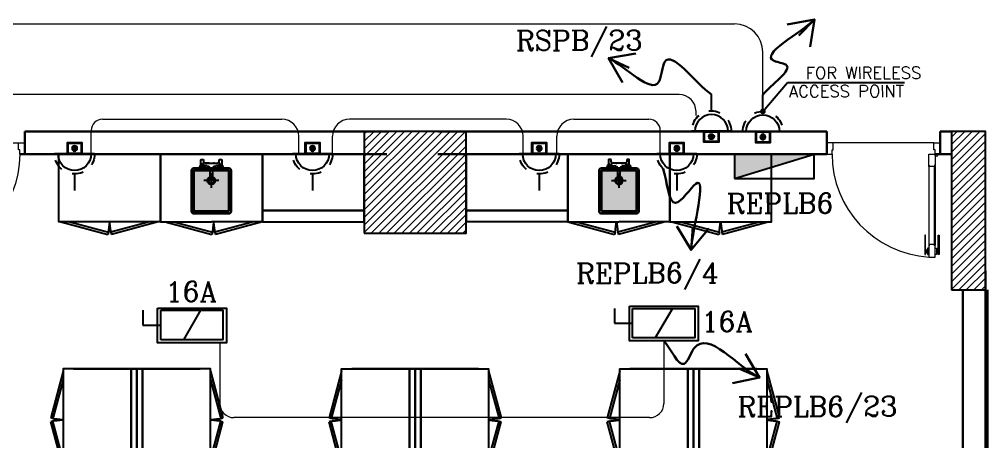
# Model space of a CAD drawing. Extents: x 1315 to 1416, y 473 to 837.
# Drawn here: x 1356.59 to 1365.15, y 679.49 to 683.22 of the extents above; entities that cross this region are included whole.
import ezdxf

# ---------------------------------------------------------------- set-up
doc = ezdxf.new("R2010")
doc.units = 0
doc.header["$MEASUREMENT"] = 0
doc.linetypes.add('ACAD_ISO02W100', pattern=[15, 12, -3])
doc.linetypes.add('DASHED', pattern=[19.05, 12.7, -6.35])
doc.layers.get('0').update_dxf_attribs({"color": 252, "linetype": 'CONTINUOUS', "lineweight": 30})
for name, color, linetype in [('-FUR', 252, 'CONTINUOUS'), ('E-SOCKETS', 6, 'CONTINUOUS'), ('E-WIRING', 3, 'CONTINUOUS'), ('ELE', 2, 'CONTINUOUS'), ('SAN', 252, 'CONTINUOUS'), ('WIRING', 4, 'CONTINUOUS')]:
    doc.layers.add(name, color=color, linetype=linetype)
for name, color, linetype, lineweight in [('Column', 252, 'CONTINUOUS', 25), ('DOOR', 252, 'CONTINUOUS', 9), ('hatch', 252, 'CONTINUOUS', 9), ('Wall', 252, 'CONTINUOUS', 30), ('WIRRING', 3, 'CONTINUOUS', 5)]:
    doc.layers.add(name, color=color, linetype=linetype, lineweight=lineweight)
doc.styles.add('ARIAL', font='arial.ttf')
doc.styles.add('E80', font='romanc.shx')
doc.dimstyles.new('DIM-100-IN', dxfattribs={"dimtxt": 0.22, "dimasz": 0.1, "dimexe": 0.15, "dimexo": 0.15, "dimgap": 0, "dimtad": 0, "dimrnd": 0.05, "dimzin": 1, "dimdsep": 46, "dimtxsty": 'ARIAL', "dimblk": 'DOT', "dimcen": 0.2, "dimclrd": 256, "dimclre": 256, "dimclrt": 23, "dimadec": 0, "dimazin": 0, "dimtfac": 1, "dimtmove": 2, "dimatfit": 2, "dimldrblk": 'OPEN90', "dimfxl": 0.15, "dimfxlon": 1, "dimtolj": 1, "dimtzin": 0, "dimlwe": -1, "dimarcsym": 0})
doc.dimstyles.get("Standard").update_dxf_attribs({"dimtxt": 0.12, "dimasz": 0.05, "dimexe": 0.18, "dimexo": 0.0625, "dimgap": 0.09, "dimtad": 0, "dimtih": 1, "dimtoh": 1, "dimzin": 0, "dimdsep": 46, "dimtxsty": 'Standard', "dimblk": 'DOT', "dimcen": 0.09, "dimadec": 0, "dimazin": 0, "dimtfac": 1, "dimtofl": 0, "dimtmove": 0, "dimatfit": 3, "dimldrblk": 'DOT', "dimfxl": 1, "dimtolj": 1, "dimtzin": 0, "dimarcsym": 0})

# ---------------------------------------------------------------- blocks, each defined once
blk = doc.blocks.new('d3')
at = {"layer": 'DOOR'}
for p, q in [((45.6622, -61.5054), (45.6622, -60.8055)), ((45.6672, -60.8055), (45.6672, -61.5054)), ((45.7138, -60.8055), (45.7138, -61.5054)), ((45.7188, -61.5054), (45.7188, -60.8055)), ((45.6738, -61.711), (46.5627, -61.711))]:
    blk.add_line(p, q, dxfattribs=at)
for points in [[(45.6343, -60.8945), (45.6263, -60.8945), (45.6263, -60.7222), (45.6343, -60.7222)], [(45.6461, -60.74), (45.6396, -60.74), (45.6396, -60.7602), (45.6461, -60.7602)], [(45.6672, -60.8), (45.6672, -60.8111), (45.7138, -60.8111), (45.7138, -60.8), (45.7183, -60.8), (45.7183, -60.7), (45.7183, -60.7), (45.6627, -60.7), (45.6627, -60.8)], [(45.7349, -60.74), (45.7414, -60.74), (45.7414, -60.7602), (45.7349, -60.7602)], [(45.7466, -60.8945), (45.7547, -60.8945), (45.7547, -60.7222), (45.7466, -60.7222)], [(45.6672, -61.511), (45.6672, -61.4999), (45.7138, -61.4999), (45.7138, -61.511), (45.7183, -61.511), (45.7183, -61.611), (45.7183, -61.611), (45.6627, -61.611), (45.6627, -61.511)], [(45.6183, -61.711), (45.6183, -61.611), (45.6627, -61.611), (45.6627, -61.6489), (45.6738, -61.6489), (45.6738, -61.711)], [(46.6183, -61.711), (46.6183, -61.611), (46.5737, -61.611), (46.5737, -61.6489), (46.5626, -61.6489), (46.5627, -61.711)]]:
    blk.add_lwpolyline(points, close=True, dxfattribs=at)
for points in [[(45.6343, -60.7403, -1), (45.6396, -60.7403), (45.6396, -60.7403), (45.6396, -60.7599), (45.6396, -60.7599, -1), (45.6343, -60.7599), (45.6343, -60.7599)], [(45.7466, -60.7403, 1), (45.7414, -60.7403), (45.7414, -60.7403), (45.7414, -60.7599), (45.7414, -60.7599, 1), (45.7466, -60.7599), (45.7466, -60.7599)], [(45.6672, -60.8105), (45.6672, -60.8105, -1), (45.6672, -60.8006)], [(45.7138, -60.8105), (45.7138, -60.8105, 1), (45.7138, -60.8006)], [(45.6672, -61.5005), (45.6672, -61.5005, 1), (45.6672, -61.5104)], [(45.7138, -61.5005), (45.7138, -61.5005, -1), (45.7138, -61.5104)]]:
    blk.add_lwpolyline(points, format="xyb", close=True, dxfattribs=at)
for points in [[(45.6516, -60.7674), (45.6461, -60.7674), (45.6461, -60.7329), (45.6516, -60.7329)], [(45.6627, -60.7778), (45.6516, -60.7778), (45.6516, -60.7222), (45.6627, -60.7222)], [(45.7183, -60.7778), (45.7294, -60.7778), (45.7294, -60.7222), (45.7183, -60.7222)], [(45.7294, -60.7674), (45.7349, -60.7674), (45.7349, -60.7329), (45.7294, -60.7329)]]:
    blk.add_lwpolyline(points, dxfattribs=at)
blk.add_circle((45.6516, -61.5999), 0.0111, dxfattribs=at)
blk.add_arc((45.6609, -61.611), 0.9128, 360, 86.39768, dxfattribs=at)
blk = doc.blocks.new('YY5Y5')
at = {"layer": 'SAN', "color": 1}
for p, q in [((434.16, 537.56), (433.7, 538.02)), ((433.83, 542.04), (433.83, 538.56)), ((435.73, 542.41), (434.2, 542.41)), ((435.58, 537.56), (436.04, 538.02)), ((435.73, 540.55), (435.73, 542.41)), ((436.72, 537.65), (438.25, 537.65)), ((446.18, 539.55), (436.73, 539.55)), ((443.04, 539.55), (446.16, 539.55)), ((444.65, 537.65), (446.18, 537.65)), ((447.32, 537.56), (446.86, 538.02)), ((447.16, 542.41), (447.16, 540.55)), ((448.69, 542.41), (447.16, 542.41)), ((448.74, 537.56), (449.2, 538.02)), ((449.07, 538.56), (449.07, 542.04)), ((434.16, 536.15), (433.7, 535.69)), ((435.58, 536.15), (436.04, 535.69)), ((440.5, 535.4), (440.5, 528.74)), ((442.4, 528.74), (442.4, 535.4)), ((447.32, 536.15), (446.86, 535.69)), ((448.74, 536.15), (449.2, 535.69)), ((440.87, 528.36), (442.03, 528.36))]:
    blk.add_line(p, q, dxfattribs=at)
at = {"layer": 'SAN', "color": 1, "linetype": 'Continuous'}
blk.add_line((439.23, 539.55), (439.86, 539.55), dxfattribs=at)
at = {"layer": 'SAN', "color": 2, "linetype": 'DASHED'}
for points in [[(441.45, 532.42), (441.45, 521.63)], [(436.06, 527.03), (446.84, 527.03)]]:
    blk.add_lwpolyline(points, dxfattribs=at)
at = {"layer": 'SAN', "color": 1}
for centre, radius in [((434.87, 536.85), 2), ((434.87, 536.85), 1), ((434.87, 536.85), 0.8), ((448.03, 536.85), 2), ((448.03, 536.85), 1), ((448.03, 536.85), 0.8)]:
    blk.add_circle(centre, radius, dxfattribs=at)
for centre, radius, start, end in [((434.2, 542.04), 0.375, 90, 180), ((436.73, 540.55), 1, 180, 270), ((438.25, 535.4), 2.25, 0, 90), ((444.65, 535.4), 2.25, 90, 180), ((446.16, 540.55), 1, 270, 0), ((448.69, 542.04), 0.375, 0, 90), ((441.45, 527.03), 2.86, 109.43194, 70.56806), ((441.45, 527.03), 2.08, 117.27647, 62.72353), ((440.87, 528.74), 0.375, 180, 270), ((442.03, 528.74), 0.375, 270, 360)]:
    blk.add_arc(centre, radius, start, end, dxfattribs=at)
blk = doc.blocks.new('fd')
at = {"layer": '-FUR'}
h = blk.add_hatch(color=254, dxfattribs=at)
h.paths.add_polyline_path([(1322.6636, 576.6994), (1322.3536, 576.6994), (1322.3536, 577.0594), (1322.6636, 577.0594)], flags=16)
edge = h.paths.add_edge_path()
edge.add_line((1322.6636, 576.6794), (1322.3536, 576.6794))
edge.add_arc((1322.3536, 576.6994), 0.02, 180, 270, ccw=False)
edge.add_line((1322.3336, 576.6994), (1322.3336, 577.0594))
edge.add_arc((1322.3536, 577.0594), 0.02, 90, 180, ccw=False)
edge.add_line((1322.3536, 577.0794), (1322.6636, 577.0794))
edge.add_arc((1322.6636, 577.0594), 0.02, 0, 90, ccw=False)
edge.add_line((1322.6836, 577.0594), (1322.6836, 576.6994))
edge.add_arc((1322.6636, 576.6994), 0.02, -90, 0, ccw=False)
blk.add_hatch(color=253, dxfattribs=at).paths.add_polyline_path([(1322.6636, 577.0594), (1322.6636, 576.6994), (1322.3536, 576.6994), (1322.3536, 577.0594)])
h = blk.add_hatch(color=251, dxfattribs=at)
h.paths.add_polyline_path([(1322.6337, 577.0294), (1322.6636, 577.0594), (1322.6636, 576.6994), (1322.6336, 576.7294)])
h.paths.add_polyline_path([(1322.6336, 576.7294), (1322.6636, 576.6994), (1322.3536, 576.6994), (1322.3836, 576.7294)])
h = blk.add_hatch(color=252, dxfattribs=at)
h.paths.add_polyline_path([(1322.3836, 577.0294), (1322.3536, 577.0594), (1322.6636, 577.0594), (1322.6337, 577.0294)])
h.paths.add_polyline_path([(1322.3836, 576.7294), (1322.3536, 576.6994), (1322.3536, 577.0594), (1322.3836, 577.0294)])
for p, q in [((1322.4784, 577.2056), (1322.0597, 577.2056)), ((1322.4784, 577.2056), (1322.9597, 577.2056)), ((1322.0597, 576.6056), (1322.5097, 576.6056)), ((1322.9597, 576.6056), (1322.5097, 576.6056))]:
    blk.add_line(p, q, dxfattribs=at)
at = {"layer": '-FUR', "linetype": 'ACAD_ISO02W100'}
for p, q in [((1322.0597, 577.2056), (1322.5097, 577.2056)), ((1322.9597, 577.2056), (1322.5097, 577.2056)), ((1322.0997, 576.6056), (1322.5133, 576.4948)), ((1322.177, 576.6056), (1322.5185, 576.5141)), ((1322.8824, 576.6056), (1322.541, 576.5141)), ((1322.9597, 576.6056), (1322.5462, 576.4948)), ((1322.5185, 576.5141), (1322.5133, 576.4948)), ((1322.541, 576.5141), (1322.5462, 576.4948))]:
    blk.add_line(p, q, dxfattribs=at)
for centre, start, end in [((1324.045, 576.3727), 171.26112, 174.70691), ((1321.0144, 576.3727), 5.29309, 8.73888)]:
    blk.add_arc(centre, 1.5331, start, end, dxfattribs=at)
for p, q in [((1322.0597, 577.2056), (1322.0597, 576.6056)), ((1322.9597, 577.2056), (1322.9597, 576.6056))]:
    blk.add_line(p, q)
blk.add_lwpolyline([(1322.6636, 576.6794), (1322.3536, 576.6794, -0.414214), (1322.3336, 576.6994), (1322.3336, 577.0594, -0.414214), (1322.3536, 577.0794), (1322.6636, 577.0794, -0.414214), (1322.6836, 577.0594), (1322.6836, 576.6994, -0.414214)], format="xyb", close=True)
blk.add_lwpolyline([(1322.6636, 576.6794), (1322.3536, 576.6794, -0.414214), (1322.3336, 576.6994), (1322.3336, 577.0594, -0.414214), (1322.3536, 577.0794), (1322.6636, 577.0794, -0.414214), (1322.6836, 577.0594), (1322.6836, 576.6994, -0.414214)], format="xyb", close=True)
blk.add_lwpolyline([(1322.6636, 576.6994), (1322.3536, 576.6994), (1322.3536, 577.0594), (1322.6636, 577.0594)], close=True)
at = {"extrusion": (0, 0, -1), "xscale": 0.0121000000000322, "yscale": 0.0121000000000322, "zscale": -0.0121}
blk.add_blockref('YY5Y5', (-1327.8502, 570.5947), dxfattribs=at)
blk = doc.blocks.new('juy')
blk.add_line((1322.9597, 577.2056), (1322.9597, 576.6056))
blk.add_blockref('fd', (0, 0))
blk = doc.blocks.new('5')
at = {"layer": '-FUR', "linetype": 'ACAD_ISO02W100'}
for p, q in [((41999.7885, -66320.4478), (42000.6885, -66320.4478)), ((41999.8085, -66321.0478), (42000.2221, -66321.1587)), ((41999.8858, -66321.0478), (42000.2273, -66321.1393)), ((42000.5913, -66321.0478), (42000.2498, -66321.1393)), ((42000.6685, -66321.0478), (42000.255, -66321.1587)), ((42000.2273, -66321.1393), (42000.2221, -66321.1587)), ((42000.2498, -66321.1393), (42000.255, -66321.1587))]:
    blk.add_line(p, q, dxfattribs=at)
at = {"layer": '-FUR'}
blk.add_lwpolyline([(41999.7885, -66320.4478), (42000.6885, -66320.4478), (42000.6885, -66321.0478), (41999.7885, -66321.0478)], close=True, dxfattribs=at)
at = {"layer": '-FUR', "linetype": 'ACAD_ISO02W100'}
for centre, start, end in [((42001.7538, -66321.2808), 171.26112, 174.70691), ((41998.7233, -66321.2808), 5.29309, 8.73888)]:
    blk.add_arc(centre, 1.5331, start, end, dxfattribs=at)
blk = doc.blocks.new('ba7es')
at = {"layer": '-FUR', "linetype": 'ACAD_ISO02W100'}
blk.add_line((1323.8895, 576.6578), (1322.9895, 576.6578), dxfattribs=at)
for p, q in [((1323.8895, 577.2578), (1322.9895, 577.2578)), ((1322.9895, 577.2578), (1322.9895, 576.6578)), ((1323.8895, 576.6578), (1323.8895, 577.2578)), ((1322.9895, 576.6578), (1322.9895, 576.7578)), ((1322.9895, 576.7578), (1323.8895, 576.7578))]:
    blk.add_line(p, q)
blk = doc.blocks.new('LAB1')
h = blk.add_hatch(color=256)
h.set_gradient(color1=(255, 191, 127), color2=(255, 181, 107), one_color=1, tint=0.71)
edge = h.paths.add_edge_path(flags=16)
edge.add_line((996.4237, 478.6412), (996.7337, 478.6412))
edge.add_arc((996.7337, 478.6612), 0.02, 270, 360)
edge.add_line((996.7537, 478.6612), (996.7537, 479.0212))
edge.add_arc((996.7337, 479.0212), 0.02, 360, 450)
edge.add_line((996.7337, 479.0412), (996.4237, 479.0412))
edge.add_arc((996.4237, 479.0212), 0.02, 450, 540)
edge.add_line((996.4037, 479.0212), (996.4037, 478.6612))
edge.add_arc((996.4237, 478.6612), 0.02, 540, 630)
edge = h.paths.add_edge_path()
edge.add_arc((996.6583, 479.0524), 0.0242, 180, 540, ccw=False)
edge = h.paths.add_edge_path(flags=16)
edge.add_arc((996.6583, 479.0524), 0.0121, 180, 540, ccw=False)
edge = h.paths.add_edge_path(flags=16)
edge.add_arc((996.6583, 479.0524), 0.00968, 180, 540, ccw=False)
edge = h.paths.add_edge_path(flags=16)
edge.add_line((996.6669, 479.0439), (996.6724, 479.0383))
edge = h.paths.add_edge_path(flags=16)
edge.add_line((996.6669, 479.061), (996.6724, 479.0665))
edge = h.paths.add_edge_path(flags=16)
edge.add_line((996.6498, 479.0439), (996.6442, 479.0383))
edge = h.paths.add_edge_path(flags=16)
edge.add_line((996.6498, 479.061), (996.6442, 479.0665))
h = blk.add_hatch(color=256)
h.set_gradient(color1=(255, 191, 127), color2=(255, 181, 107), one_color=1, tint=0.71)
edge = h.paths.add_edge_path(flags=16)
edge.add_line((996.4237, 478.6412), (996.7337, 478.6412))
edge.add_arc((996.7337, 478.6612), 0.02, 270, 360)
edge.add_line((996.7537, 478.6612), (996.7537, 479.0212))
edge.add_arc((996.7337, 479.0212), 0.02, 360, 450)
edge.add_line((996.7337, 479.0412), (996.4237, 479.0412))
edge.add_arc((996.4237, 479.0212), 0.02, 450, 540)
edge.add_line((996.4037, 479.0212), (996.4037, 478.6612))
edge.add_arc((996.4237, 478.6612), 0.02, 540, 630)
edge = h.paths.add_edge_path()
edge.add_arc((996.4991, 479.0524), 0.0242, 180, 540, ccw=False)
edge = h.paths.add_edge_path(flags=16)
edge.add_arc((996.4991, 479.0524), 0.0121, 180, 540, ccw=False)
edge = h.paths.add_edge_path(flags=16)
edge.add_arc((996.4991, 479.0524), 0.00968, 180, 540, ccw=False)
edge = h.paths.add_edge_path(flags=16)
edge.add_line((996.5076, 479.0439), (996.5132, 479.0383))
edge = h.paths.add_edge_path(flags=16)
edge.add_line((996.5076, 479.061), (996.5132, 479.0665))
edge = h.paths.add_edge_path(flags=16)
edge.add_line((996.4905, 479.0439), (996.485, 479.0383))
edge = h.paths.add_edge_path(flags=16)
edge.add_line((996.4905, 479.061), (996.485, 479.0665))
h = blk.add_hatch(color=256)
h.set_gradient(color1=(255, 191, 127), color2=(255, 181, 107), one_color=1, tint=0.71)
h.paths.add_polyline_path([(996.4237, 478.6612), (996.7337, 478.6612), (996.7337, 479.0212), (996.4237, 479.0212)], flags=0)
edge = h.paths.add_edge_path(flags=17)
edge.add_line((996.4237, 478.6412), (996.7337, 478.6412))
edge.add_arc((996.7337, 478.6612), 0.02, 270, 360)
edge.add_line((996.7537, 478.6612), (996.7537, 479.0212))
edge.add_arc((996.7337, 479.0212), 0.02, 360, 450)
edge.add_line((996.7337, 479.0412), (996.4237, 479.0412))
edge.add_arc((996.4237, 479.0212), 0.02, 450, 540)
edge.add_line((996.4037, 479.0212), (996.4037, 478.6612))
edge.add_arc((996.4237, 478.6612), 0.02, 540, 630)
edge = h.paths.add_edge_path(flags=0)
edge.add_line((996.5902, 478.9542), (996.5902, 479.0348))
edge = h.paths.add_edge_path(flags=0)
edge.add_line((996.5672, 479.0348), (996.5672, 478.9542))
edge = h.paths.add_edge_path(flags=0)
edge.add_line((996.5787, 478.9988), (996.5787, 478.8683))
edge = h.paths.add_edge_path(flags=0)
edge.add_line((996.5134, 478.9335), (996.644, 478.9335))
edge = h.paths.add_edge_path(flags=0)
edge.add_arc((996.5787, 478.9335), 0.0346, 109.43194, 430.56806, ccw=False)
edge = h.paths.add_edge_path(flags=0)
edge.add_arc((996.5787, 478.9335), 0.0251, 117.27647, 422.72353, ccw=False)
edge = h.paths.add_edge_path(flags=0)
edge.add_arc((996.5857, 478.9542), 0.00454, 270, 360, ccw=False)
edge = h.paths.add_edge_path(flags=0)
edge.add_arc((996.5717, 478.9542), 0.00454, 180, 270, ccw=False)
edge = h.paths.add_edge_path(flags=0)
edge.add_line((996.5717, 478.9497), (996.5857, 478.9497))
edge = h.paths.add_edge_path(flags=16)
edge.add_arc((996.6583, 479.0524), 0.0121, 180, 540, ccw=False)
edge = h.paths.add_edge_path(flags=16)
edge.add_line((996.5076, 479.0439), (996.5132, 479.0383))
edge = h.paths.add_edge_path(flags=16)
edge.add_line((996.4905, 479.0439), (996.485, 479.0383))
edge = h.paths.add_edge_path(flags=16)
edge.add_line((996.6669, 479.0439), (996.6724, 479.0383))
edge = h.paths.add_edge_path(flags=16)
edge.add_line((996.6498, 479.0439), (996.6442, 479.0383))
h = blk.add_hatch(color=256)
h.set_gradient(color1=(255, 191, 127), color2=(255, 181, 107), one_color=1, tint=0.71)
edge = h.paths.add_edge_path(flags=17)
edge.add_line((996.4237, 478.6412), (996.7337, 478.6412))
edge.add_arc((996.7337, 478.6612), 0.02, 270, 360)
edge.add_line((996.7537, 478.6612), (996.7537, 479.0212))
edge.add_arc((996.7337, 479.0212), 0.02, 360, 450)
edge.add_line((996.7337, 479.0412), (996.4237, 479.0412))
edge.add_arc((996.4237, 479.0212), 0.02, 450, 540)
edge.add_line((996.4037, 479.0212), (996.4037, 478.6612))
edge.add_arc((996.4237, 478.6612), 0.02, 540, 630)
h.paths.add_polyline_path([(996.4237, 478.6612), (996.7337, 478.6612), (996.7337, 479.0212), (996.4237, 479.0212)], flags=0)
edge = h.paths.add_edge_path(flags=0)
edge.add_line((996.5902, 478.9542), (996.5902, 479.0348))
edge = h.paths.add_edge_path(flags=0)
edge.add_line((996.5672, 479.0348), (996.5672, 478.9542))
edge = h.paths.add_edge_path(flags=0)
edge.add_line((996.5787, 478.9988), (996.5787, 478.8683))
edge = h.paths.add_edge_path(flags=0)
edge.add_line((996.5134, 478.9335), (996.644, 478.9335))
edge = h.paths.add_edge_path(flags=0)
edge.add_arc((996.5787, 478.9335), 0.0346, 109.43194, 430.56806, ccw=False)
edge = h.paths.add_edge_path(flags=0)
edge.add_arc((996.5787, 478.9335), 0.0251, 117.27647, 422.72353, ccw=False)
edge = h.paths.add_edge_path(flags=0)
edge.add_arc((996.5857, 478.9542), 0.00454, 270, 360, ccw=False)
edge = h.paths.add_edge_path(flags=0)
edge.add_arc((996.5717, 478.9542), 0.00454, 180, 270, ccw=False)
edge = h.paths.add_edge_path(flags=0)
edge.add_line((996.5717, 478.9497), (996.5857, 478.9497))
edge = h.paths.add_edge_path(flags=16)
edge.add_arc((996.6583, 479.0524), 0.0121, 180, 540, ccw=False)
edge = h.paths.add_edge_path(flags=16)
edge.add_line((996.5076, 479.0439), (996.5132, 479.0383))
edge = h.paths.add_edge_path(flags=16)
edge.add_line((996.4905, 479.0439), (996.485, 479.0383))
edge = h.paths.add_edge_path(flags=16)
edge.add_line((996.6669, 479.0439), (996.6724, 479.0383))
edge = h.paths.add_edge_path(flags=16)
edge.add_line((996.6498, 479.0439), (996.6442, 479.0383))
h = blk.add_hatch(color=256)
h.set_gradient(color1=(255, 191, 127), color2=(255, 181, 107), one_color=1, tint=0.71)
edge = h.paths.add_edge_path(flags=16)
edge.add_line((996.4237, 478.6412), (996.7337, 478.6412))
edge.add_arc((996.7337, 478.6612), 0.02, 270, 360)
edge.add_line((996.7537, 478.6612), (996.7537, 479.0212))
edge.add_arc((996.7337, 479.0212), 0.02, 360, 450)
edge.add_line((996.7337, 479.0412), (996.4237, 479.0412))
edge.add_arc((996.4237, 479.0212), 0.02, 450, 540)
edge.add_line((996.4037, 479.0212), (996.4037, 478.6612))
edge.add_arc((996.4237, 478.6612), 0.02, 540, 630)
h.paths.add_polyline_path([(996.4237, 478.6612), (996.7337, 478.6612), (996.7337, 479.0212), (996.4237, 479.0212)], flags=0)
edge = h.paths.add_edge_path(flags=17)
edge.add_line((996.4237, 478.6412), (996.7337, 478.6412))
edge.add_arc((996.7337, 478.6612), 0.02, 270, 360)
edge.add_line((996.7537, 478.6612), (996.7537, 479.0212))
edge.add_arc((996.7337, 479.0212), 0.02, 360, 450)
edge.add_line((996.7337, 479.0412), (996.4237, 479.0412))
edge.add_arc((996.4237, 479.0212), 0.02, 450, 540)
edge.add_line((996.4037, 479.0212), (996.4037, 478.6612))
edge.add_arc((996.4237, 478.6612), 0.02, 540, 630)
edge = h.paths.add_edge_path(flags=0)
edge.add_line((996.5902, 478.9542), (996.5902, 479.0348))
edge = h.paths.add_edge_path(flags=0)
edge.add_line((996.5672, 479.0348), (996.5672, 478.9542))
edge = h.paths.add_edge_path(flags=0)
edge.add_line((996.5787, 478.9988), (996.5787, 478.8683))
edge = h.paths.add_edge_path(flags=0)
edge.add_line((996.5134, 478.9335), (996.644, 478.9335))
edge = h.paths.add_edge_path(flags=0)
edge.add_arc((996.5787, 478.9335), 0.0346, 109.43194, 430.56806, ccw=False)
edge = h.paths.add_edge_path(flags=0)
edge.add_arc((996.5787, 478.9335), 0.0251, 117.27647, 422.72353, ccw=False)
edge = h.paths.add_edge_path(flags=0)
edge.add_arc((996.5857, 478.9542), 0.00454, 270, 360, ccw=False)
edge = h.paths.add_edge_path(flags=0)
edge.add_arc((996.5717, 478.9542), 0.00454, 180, 270, ccw=False)
edge = h.paths.add_edge_path(flags=0)
edge.add_line((996.5717, 478.9497), (996.5857, 478.9497))
edge = h.paths.add_edge_path(flags=16)
edge.add_arc((996.4991, 479.0524), 0.0121, 180, 540, ccw=False)
edge = h.paths.add_edge_path(flags=16)
edge.add_arc((996.6583, 479.0524), 0.0121, 180, 540, ccw=False)
edge = h.paths.add_edge_path(flags=16)
edge.add_line((996.5076, 479.0439), (996.5132, 479.0383))
edge = h.paths.add_edge_path(flags=16)
edge.add_line((996.4905, 479.0439), (996.485, 479.0383))
edge = h.paths.add_edge_path(flags=16)
edge.add_line((996.6669, 479.0439), (996.6724, 479.0383))
edge = h.paths.add_edge_path(flags=16)
edge.add_line((996.6498, 479.0439), (996.6442, 479.0383))
h = blk.add_hatch(color=256)
h.set_gradient(color1=(255, 191, 127), color2=(255, 181, 107), one_color=1, tint=0.71)
edge = h.paths.add_edge_path(flags=16)
edge.add_line((996.4237, 478.6412), (996.7337, 478.6412))
edge.add_arc((996.7337, 478.6612), 0.02, 270, 360)
edge.add_line((996.7537, 478.6612), (996.7537, 479.0212))
edge.add_arc((996.7337, 479.0212), 0.02, 360, 450)
edge.add_line((996.7337, 479.0412), (996.4237, 479.0412))
edge.add_arc((996.4237, 479.0212), 0.02, 450, 540)
edge.add_line((996.4037, 479.0212), (996.4037, 478.6612))
edge.add_arc((996.4237, 478.6612), 0.02, 540, 630)
edge = h.paths.add_edge_path(flags=0)
edge.add_line((996.5902, 478.9542), (996.5902, 479.0348))
edge = h.paths.add_edge_path()
edge.add_arc((996.6174, 479.0348), 0.0272, 450, 540, ccw=False)
h = blk.add_hatch(color=256)
h.set_gradient(color1=(255, 191, 127), color2=(255, 181, 107), one_color=1, tint=0.71)
edge = h.paths.add_edge_path(flags=16)
edge.add_line((996.4237, 478.6412), (996.7337, 478.6412))
edge.add_arc((996.7337, 478.6612), 0.02, 270, 360)
edge.add_line((996.7537, 478.6612), (996.7537, 479.0212))
edge.add_arc((996.7337, 479.0212), 0.02, 360, 450)
edge.add_line((996.7337, 479.0412), (996.4237, 479.0412))
edge.add_arc((996.4237, 479.0212), 0.02, 450, 540)
edge.add_line((996.4037, 479.0212), (996.4037, 478.6612))
edge.add_arc((996.4237, 478.6612), 0.02, 540, 630)
edge = h.paths.add_edge_path(flags=0)
edge.add_line((996.5672, 479.0348), (996.5672, 478.9542))
edge = h.paths.add_edge_path()
edge.add_arc((996.5399, 479.0348), 0.0272, 360, 450, ccw=False)
for p, q in [((991.7585, 477.2673), (992.8785, 477.2673)), ((992.2685, 477.2673), (992.3685, 477.2673)), ((992.2685, 477.2673), (992.2685, 472.6653)), ((992.3185, 477.2673), (992.3185, 471.6492)), ((992.3685, 472.6658), (992.3685, 477.2673)), ((995.3376, 477.2673), (994.2176, 477.2673)), ((994.8276, 477.2673), (994.7276, 477.2673)), ((994.7276, 472.6658), (994.7276, 477.2673)), ((994.7776, 477.2673), (994.7776, 471.6492)), ((994.8276, 477.2673), (994.8276, 472.6653)), ((997.7967, 477.2673), (996.6767, 477.2673)), ((997.2867, 477.2673), (997.1867, 477.2673)), ((997.1867, 472.6658), (997.1867, 477.2673)), ((997.2367, 477.2673), (997.2367, 471.6492)), ((997.2867, 477.2673), (997.2867, 472.6653))]:
    blk.add_line(p, q)
for name, p in [('5', (-41008.1609, 66799.6152)), ('juy', (-329.5321, -98.0382)), ('ba7es', (-327.7619, -98.0904))]:
    blk.add_blockref(name, p)
at = {"xscale": -1}
for name, p in [('ba7es', (2317.3171, -98.0904)), ('juy', (2319.0873, -98.0382)), ('5', (42997.7162, 66799.6152))]:
    blk.add_blockref(name, p, dxfattribs=at)
for p, rotation in [((67312.7164, -41523.4212), 270), ((-65328.0793, 42477.0559), 90)]:
    blk.add_blockref('5', p, dxfattribs=dict(at, rotation=rotation))
for p, rotation in [((67315.1755, 42477.0559), 270), ((-65325.6202, -41523.4212), 90), ((67317.6346, 42477.0559), 270), ((-65323.1611, -41523.4212), 90)]:
    blk.add_blockref('5', p, dxfattribs=dict(rotation=rotation))
blk = doc.blocks.new('_Dot')
at = {"color": 0, "linetype": 'ByBlock', "lineweight": -2}
blk.add_line((-0.5, 0), (-1, 0), dxfattribs=at)
at = {"color": 0, "linetype": 'ByBlock', "const_width": 0.5}
blk.add_lwpolyline([(-0.25, 0, 1), (0.25, 0, 1)], format="xyb", close=True, dxfattribs=at)
blk = doc.blocks.new('220v wp')
at = {"layer": 'E-SOCKETS'}
blk.add_hatch(color=2, dxfattribs=at).paths.add_polyline_path([(384917, 119867, 1), (384851, 119867, 1)])
at = {"layer": 'E-SOCKETS', "color": 2}
for p, q in [((384884, 120186), (384884, 120393)), ((385134, 119936), (384634, 119936)), ((385126, 119936), (384642, 119936))]:
    blk.add_line(p, q, dxfattribs=at)
for points in [[(384789, 119936), (384978, 119936), (384978, 119798), (384789, 119798)], [(384798, 119927), (384969, 119927), (384969, 119807), (384798, 119807)]]:
    blk.add_lwpolyline(points, close=True, dxfattribs=at)
blk.add_circle((384884, 119867), 33.1, dxfattribs=at)
at = {"layer": 'E-SOCKETS', "color": 7, "linetype": 'DASHED'}
blk.add_arc((384884, 119936), 250, 0, 180, dxfattribs=at)
at = {"layer": 'E-SOCKETS', "color": 2}
blk.add_arc((384884, 119936), 207, 0, 180, dxfattribs=at)
blk = doc.blocks.new('0PB')
at = {"layer": 'ELE'}
blk.add_hatch(color=256, dxfattribs=at).paths.add_polyline_path([(0.3, -0.075), (0.3, 0.1081), (-0.3, -0.075)])
at = {"layer": 'ELE', "color": 5}
blk.add_line((0.3, 0.1081), (-0.3, -0.075), dxfattribs=at)
at = {"layer": 'ELE', "color": 1}
blk.add_lwpolyline([(0.3, 0.1081), (-0.3, 0.1081), (-0.3, -0.075), (0.3, -0.075)], close=True, dxfattribs=at)
blk = doc.blocks.new('LOAD BREAK SWITCH IP')
at = {"layer": 'E-SOCKETS', "color": 6}
for p, q in [((1958.3192, -128.1367), (1958.3192, -128.2674)), ((1958.4787, -128.1367), (1959.0313, -128.1367)), ((1958.4787, -128.3981), (1958.4787, -128.1367)), ((1959.0313, -128.3981), (1959.0313, -128.1367)), ((1958.3192, -128.2674), (1958.4787, -128.2674)), ((1959.0313, -128.3981), (1958.4787, -128.3981))]:
    blk.add_line(p, q, dxfattribs=at)
at = {"layer": 'E-SOCKETS', "color": 3}
blk.add_line((1958.8305, -128.1367), (1958.6795, -128.3981), dxfattribs=at)
at = {"layer": 'E-SOCKETS', "color": 7}
blk.add_lwpolyline([(1958.4509, -128.118), (1959.0586, -128.118), (1959.0586, -128.4243), (1958.4509, -128.4243)], close=True, dxfattribs=at)

msp = doc.modelspace()

# ---------------------------------------------------------------- hatches: boundary and pattern name
at = {"layer": 'hatch'}
h = msp.add_hatch(dxfattribs=at)
h.set_pattern_fill('ANSI31', color=256, scale=0.015, style=0)
h.set_pattern_definition([(45, (1587.06848, 359.10702), (-0.0336759605, 0.0336759605), [])])
h.paths.add_polyline_path([(1359.6363, 681.3291), (1360.5363, 681.3291), (1360.5363, 682.2291), (1359.6363, 682.2291)])
h = msp.add_hatch(dxfattribs=at)
h.set_pattern_fill('ANSI31', color=256, scale=0.015, style=0)
h.set_pattern_definition([(45, (1560.84348, 358.30702), (-0.0336759605, 0.0336759605), [])])
h.paths.add_polyline_path([(1364.8263, 680.8291), (1365.1263, 680.8291), (1365.1263, 682.2291), (1364.8263, 682.2291)])

# ---------------------------------------------------------------- linework, layer by layer
at = {"layer": 'Column'}
for points in [[(1359.6363, 681.3291), (1360.5363, 681.3291), (1360.5363, 682.2291), (1359.6363, 682.2291)], [(1364.8263, 680.8291), (1365.1263, 680.8291), (1365.1263, 682.2291), (1364.8263, 682.2291)]]:
    msp.add_lwpolyline(points, close=True, dxfattribs=at)
at = {"layer": 'Wall', "linetype": 'Continuous'}
for p, q in [((1359.8363, 682.2291), (1356.6363, 682.2291)), ((1356.6363, 682.0291), (1356.6363, 682.2291)), ((1359.8363, 682.2291), (1356.6363, 682.2291)), ((1356.6363, 682.0291), (1356.6363, 682.2291)), ((1360.2863, 682.2291), (1363.7263, 682.2291)), ((1360.2863, 682.2291), (1363.7263, 682.2291)), ((1363.7263, 682.0291), (1363.7263, 682.2291)), ((1363.7263, 682.0291), (1363.7263, 682.2291)), ((1364.7263, 682.2291), (1364.8263, 682.2291)), ((1364.7263, 682.0291), (1364.7263, 682.2291)), ((1359.8363, 682.0291), (1356.5917, 682.0291)), ((1359.8363, 682.0291), (1356.5917, 682.0291)), ((1360.2863, 682.0291), (1363.7263, 682.0291)), ((1360.2863, 682.0291), (1363.7263, 682.0291)), ((1364.6763, 682.0291), (1364.8263, 682.0291)), ((1365.1263, 680.9976), (1365.1263, 673.9291)), ((1364.9263, 680.8291), (1364.9263, 673.9291)), ((1365.1463, 680.8291), (1365.1463, 673.9291))]:
    msp.add_line(p, q, dxfattribs=at)
at = {"layer": 'WIRRING', "linetype": 'Continuous'}
for p, q in [((1340.6927, 683.179), (1362.91, 683.179)), ((1362.4189, 682.5544), (1349.8793, 682.5544)), ((1362.5689, 682.3692), (1362.5689, 682.4044)), ((1362.2773, 681.901), (1362.2773, 681.8928)), ((1358.3604, 680.3597), (1358.3604, 679.8234)), ((1362.2843, 680.3763), (1362.2843, 679.8234)), ((1362.1593, 679.6984), (1358.4854, 679.6984))]:
    msp.add_line(p, q, dxfattribs=at)
at = {"layer": 'WIRRING'}
msp.add_line((1363.16, 682.5519), (1363.16, 682.929), dxfattribs=at)
at = {"layer": 'WIRRING', "color": 3}
for p, q in [((1357.323, 682.3365), (1358.9084, 682.3365)), ((1360.8919, 682.3365), (1359.5066, 682.3365)), ((1361.4901, 682.3365), (1362.153, 682.3365)), ((1357.223, 682.0291), (1357.223, 682.2365)), ((1362.253, 682.0291), (1362.253, 682.2365)), ((1359.0584, 682.0291), (1359.0584, 682.1865)), ((1359.3566, 682.0291), (1359.3566, 682.1865)), ((1361.0419, 682.0291), (1361.0419, 682.1865)), ((1361.3401, 682.0291), (1361.3401, 682.1865))]:
    msp.add_line(p, q, dxfattribs=at)
at = {"layer": 'WIRRING'}
msp.add_arc((1362.91, 682.929), 0.25, 0, 90, dxfattribs=at)
at = {"layer": 'WIRRING', "linetype": 'Continuous'}
for centre, radius, start, end in [((1362.4189, 682.4044), 0.15, 360, 90), ((1358.4854, 679.8234), 0.125, 180, 270), ((1362.1593, 679.8234), 0.125, 270, 0)]:
    msp.add_arc(centre, radius, start, end, dxfattribs=at)
at = {"layer": 'WIRRING', "color": 3}
for centre, radius, start, end in [((1357.323, 682.2365), 0.1, 90, 180), ((1358.9084, 682.1865), 0.15, 0, 90), ((1359.5066, 682.1865), 0.15, 90, 180), ((1360.8919, 682.1865), 0.15, 0, 90), ((1361.4901, 682.1865), 0.15, 90, 180), ((1362.153, 682.2365), 0.1, 0, 90)]:
    msp.add_arc(centre, radius, start, end, dxfattribs=at)

# ---------------------------------------------------------------- block references
at = {"linetype": 'Continuous', "xscale": -1, "rotation": 180}
msp.add_blockref('d3', (1310.018, 620.4181), dxfattribs=at)
at = {"linetype": 'Continuous', "rotation": 180}
msp.add_blockref('d3', (1410.3446, 620.4181), dxfattribs=at)
at = {"color": 3}
msp.add_blockref('LAB1', (365.3087, 202.8617), dxfattribs=at)
at = {"layer": 'E-SOCKETS'}
for p, xscale, yscale, zscale in [((1090.6187, 597.4447), 0.0007069318784261, 0.0007069318784261, 0.0007069318784261), ((1635.2467, 597.4423), -0.0007069318784261, 0.0007069318781987, 0.0007069318782705)]:
    msp.add_blockref('220v wp', p, dxfattribs=dict(at, xscale=xscale, yscale=yscale, zscale=zscale))
at = {"layer": 'E-SOCKETS', "xscale": -0.0007069318784261, "yscale": 0.0007069318781987, "zscale": 0.0007069318782705, "rotation": 180}
for p in [(1084.9902, 766.8159), (1087.0932, 766.8159), (1089.0965, 766.8159), (1090.3124, 766.8159)]:
    msp.add_blockref('220v wp', p, dxfattribs=at)
at = {"layer": 'E-WIRING', "xscale": 1.176042218903489, "yscale": 1.176042218903489, "zscale": 1.176042218903489, "rotation": 180}
msp.add_blockref('0PB', (1363.261, 681.9409), dxfattribs=at)
at = {"layer": 'WIRRING', "linetype": 'Continuous'}
for p in [(-600.64, 808.784), (-596.4705, 808.8006)]:
    msp.add_blockref('LOAD BREAK SWITCH IP', p, dxfattribs=at)

# ---------------------------------------------------------------- texts
at = {"layer": 'WIRING', "color": 7, "extrusion": (5.9614e-05, -0.021173, 0.999776), "style": 'E80'}
for s, height, p in [('RSPB/23', 0.1764, (1362.8948, 678.9576, -14.3791)), ('FOR WIRELESS', 0.10584, (1365.4559, 678.6974, -14.3937)), ('ACCESS POINT', 0.10584, (1365.3065, 678.5361, -14.3822)), ('REPLB6', 0.1764, (1364.7532, 677.5128, -14.3518)), ('REPLB6/4', 0.1764, (1363.42, 676.8992, -14.3355)), ('16A', 0.1764, (1359.7916, 676.7461, -14.3323)), ('16A', 0.1764, (1364.5272, 676.4679, -14.3264)), ('REPLB6/23', 0.1764, (1364.8429, 675.7156, -14.3104))]:
    msp.add_text(s, height=height, dxfattribs=at).set_placement(p)

# ---------------------------------------------------------------- leaders
at = {"layer": 'WIRRING', "color": 6, "linetype": 'ByBlock', "path_type": 1}
for points in [[(1363.6161, 683.2194), (1363.26, 682.8516), (1363.3621, 682.8192), (1363.16, 682.5519)], [(1361.7969, 682.8753), (1362.241, 682.6677), (1362.2919, 682.8421), (1362.7054, 682.5544)], [(1362.526, 681.1819), (1362.5668, 681.766), (1362.3881, 681.596), (1362.2773, 681.8969)], [(1363.1313, 680.0528), (1362.5511, 680.3086), (1362.4646, 680.1736), (1362.2843, 680.3763)]]:
    msp.add_leader(points, dimstyle='DIM-100-IN', override={"dimasz": 0.2, "dimgap": 0.1, "dimtad": 0, "dimfxl": 1.25, "dimfxlon": 1}, dxfattribs=at)
at = {"layer": 'WIRRING', "color": 3}
msp.add_leader([(1363.16, 682.4058), (1363.3775, 682.6623), (1364.4109, 682.6623)], dimstyle='Standard', override={"dimgap": 0.09, "dimtad": 0, "dimfxl": 0.15, "dimfxlon": 1}, dxfattribs=at)

doc.saveas('drawing.dxf')
